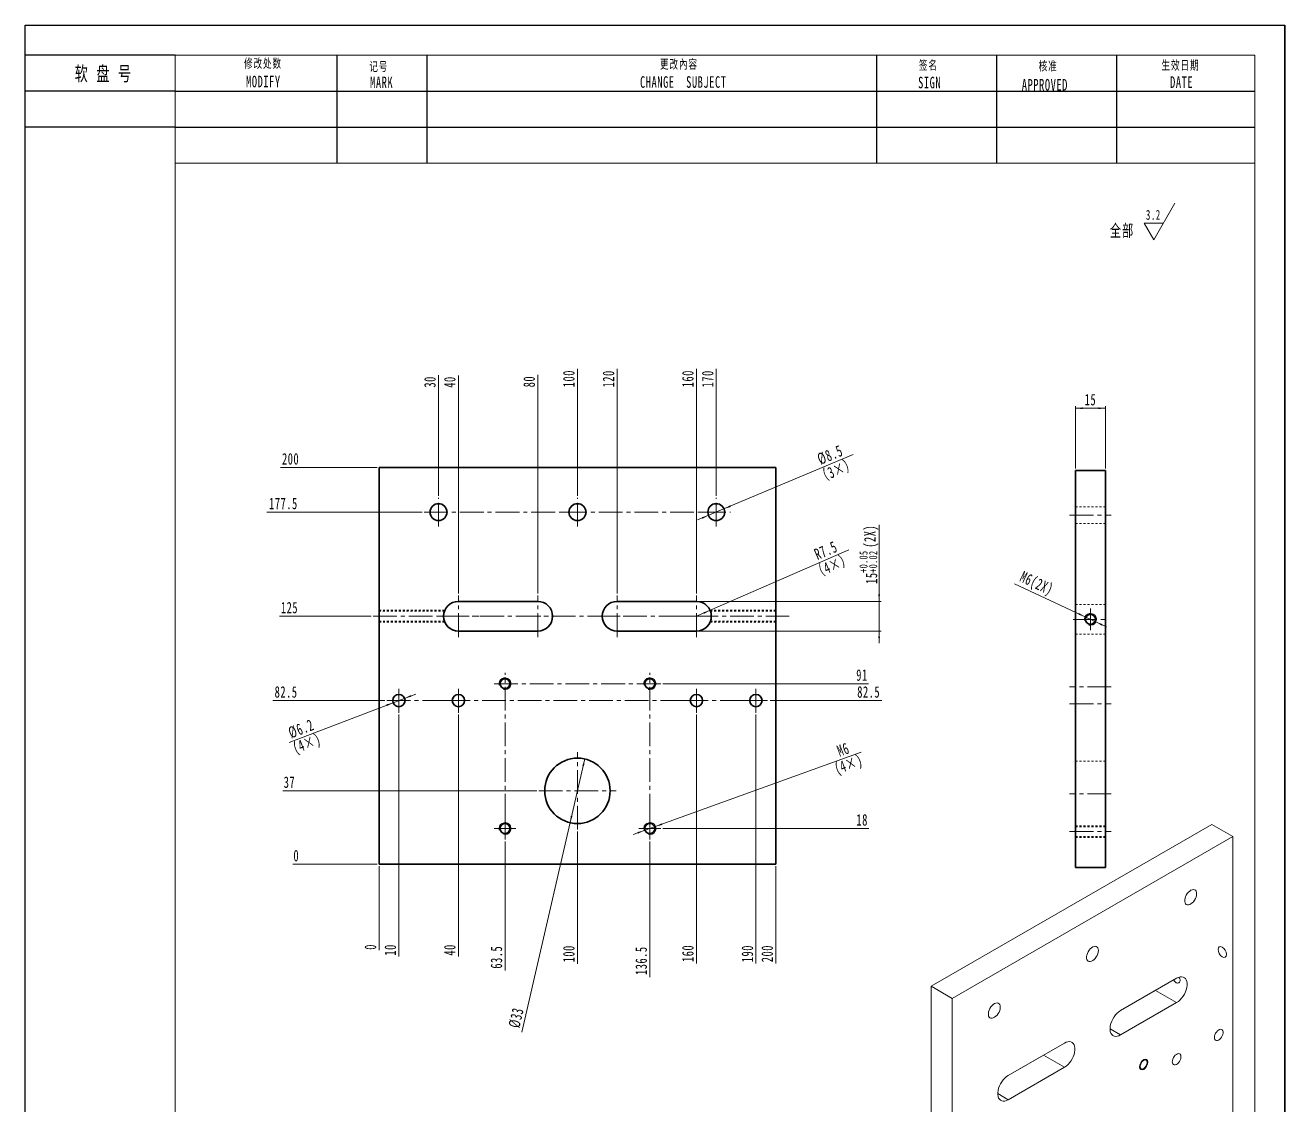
# Model space of a CAD drawing. Header units: millimetres. Extents: x 0 to 2705, y -2 to 898.
# Drawn here: x 0 to 635, y 354 to 898 of the extents above; entities that cross this region are included whole.
import ezdxf

# ---------------------------------------------------------------- set-up
doc = ezdxf.new("R2010")
doc.units = ezdxf.units.MM
for name, pattern in [('AD_LTYPE6 0 mm', [12, 1, -1, 1, -1, 1, -1, 1, -1, 1, -1, 1, -1]), ('点画线', [18, 12, -2, 2, -2]), ('虚线', [2, 1, -1])]:
    doc.linetypes.add(name, pattern=pattern)
doc.layers.get('0').update_dxf_attribs({"lineweight": 35})
for name, color, linetype, lineweight in [('ACAD0', 7, 'Continuous', 0), ('ACADA-构件3-柱砼', 9, 'Continuous', 0), ('ACADA-构件8-屋面', 7, 'Continuous', 0), ('EB0', 7, 'Continuous', 35), ('中心线层', 1, '点画线', 18), ('尺寸线层', 3, 'Continuous', 18), ('虚线层', 6, '虚线', 18)]:
    doc.layers.add(name, color=color, linetype=linetype, lineweight=lineweight)
doc.styles.add('标准', font='', dxfattribs={"width": 0.667})
doc.styles.get('标准').set_extended_font_data('宋体')
doc.dimstyles.new('标准', dxfattribs={"dimtxt": 5.779688, "dimasz": 3.5, "dimexe": 1, "dimexo": 1, "dimgap": 1.209086, "dimtad": 1, "dimdec": 1, "dimdsep": 46, "dimtxsty": '标准', "dimblk": '_CAXARROW', "dimcen": 0, "dimdle": 6, "dimazin": 2, "dimtfac": 0.707107, "dimtdec": 3, "dimtmove": 0, "dimatfit": 3, "dimfxl": 1, "dimfrac": 2, "dimtolj": 1, "dimlwd": 18, "dimarcsym": 0})

# ---------------------------------------------------------------- blocks, each defined once
blk = doc.blocks.new('*X4')
at = {"layer": '尺寸线层', "linetype": 'Continuous', "lineweight": 18}
for p, q in [((10.39, -2.26), (21.02, 16.15)), ((5.56, 6.11), (15.22, 6.11)), ((10.39, -2.26), (5.56, 6.11))]:
    blk.add_line(p, q, dxfattribs=at)
at = {"layer": '尺寸线层', "linetype": 'Continuous', "lineweight": 18, "line_spacing_factor": 1.15057, "style": '标准'}
for s, insert, char_height, width, attachment_point in [('\\T1.1;3.2', (13.89, 10.25), 4.986, 10.9085, 6), ('\\T1.1;全部', (-5.55, 2.04), 6.165, 27.4622, 5)]:
    blk.add_mtext(s, dxfattribs=dict(at, insert=insert, char_height=char_height, width=width, attachment_point=attachment_point))
blk = doc.blocks.new('*X5')
at = {"layer": '尺寸线层', "color": 0, "linetype": 'Continuous', "lineweight": 18}
blk.add_line((178.38, 474.11), (178.38, 431.77), dxfattribs=at)
at = {"layer": '尺寸线层', "color": 0, "linetype": 'Continuous', "lineweight": 18, "insert": (174.07, 433.44), "char_height": 5.78, "width": 3.6944, "attachment_point": 5, "rotation": 90, "line_spacing_factor": 1.15057, "style": '标准'}
blk.add_mtext('\\T1.1;0', dxfattribs=at)
blk = doc.blocks.new('_CAXARROW')
blk.add_hatch(color=0).paths.add_polyline_path([(0, 0), (-1, 0.125), (-1, -0.125)], flags=0)
blk = doc.blocks.new('*X6')
at = {"layer": '尺寸线层', "color": 0, "linetype": 'Continuous', "lineweight": 18}
blk.add_line((177.38, 475.11), (135, 475.11), dxfattribs=at)
at = {"layer": '尺寸线层', "color": 0, "linetype": 'Continuous', "lineweight": 18, "insert": (136.67, 479.42), "char_height": 5.78, "width": 3.6944, "attachment_point": 5, "line_spacing_factor": 1.15057, "style": '标准'}
blk.add_mtext('\\T1.1;0', dxfattribs=at)
blk = doc.blocks.new('*X7')
at = {"layer": '尺寸线层', "color": 0, "linetype": 'Continuous', "lineweight": 18}
blk.add_line((181.28, 557.61), (124.83, 557.61), dxfattribs=at)
at = {"layer": '尺寸线层', "color": 0, "linetype": 'Continuous', "lineweight": 18, "insert": (131.51, 561.92), "char_height": 5.78, "width": 17.1678, "attachment_point": 5, "line_spacing_factor": 1.15057, "style": '标准'}
blk.add_mtext('\\T1.1;82.5', dxfattribs=at)
blk = doc.blocks.new('*X8')
at = {"layer": '尺寸线层', "color": 0, "linetype": 'Continuous', "lineweight": 18}
blk.add_line((241.88, 486.61), (241.88, 421.55), dxfattribs=at)
at = {"layer": '尺寸线层', "color": 0, "linetype": 'Continuous', "lineweight": 18, "insert": (237.57, 428.23), "char_height": 5.78, "width": 17.1678, "attachment_point": 5, "rotation": 90, "line_spacing_factor": 1.15057, "style": '标准'}
blk.add_mtext('\\T1.1;63.5', dxfattribs=at)
blk = doc.blocks.new('*X9')
at = {"layer": '尺寸线层', "color": 0, "linetype": 'Continuous', "lineweight": 18}
blk.add_line((278.38, 491.61), (278.38, 424.95), dxfattribs=at)
at = {"layer": '尺寸线层', "color": 0, "linetype": 'Continuous', "lineweight": 18, "insert": (274.07, 429.96), "char_height": 5.78, "width": 12.7409, "attachment_point": 5, "rotation": 90, "line_spacing_factor": 1.15057, "style": '标准'}
blk.add_mtext('\\T1.1;100', dxfattribs=at)
blk = doc.blocks.new('*X10')
at = {"layer": '尺寸线层', "color": 0, "linetype": 'Continuous', "lineweight": 18}
blk.add_line((314.88, 486.61), (314.88, 418.15), dxfattribs=at)
at = {"layer": '尺寸线层', "color": 0, "linetype": 'Continuous', "lineweight": 18, "insert": (310.57, 426.5), "char_height": 5.7797, "width": 21.6911, "attachment_point": 5, "rotation": 90, "line_spacing_factor": 1.15057, "style": '标准'}
blk.add_mtext('\\T1.1;136.5', dxfattribs=at)
blk = doc.blocks.new('*X11')
at = {"layer": '尺寸线层', "color": 0, "linetype": 'Continuous', "lineweight": 18}
blk.add_line((218.38, 550.51), (218.38, 428.59), dxfattribs=at)
at = {"layer": '尺寸线层', "color": 0, "linetype": 'Continuous', "lineweight": 18, "insert": (214.07, 431.93), "char_height": 5.78, "width": 8.2177, "attachment_point": 5, "rotation": 90, "line_spacing_factor": 1.15057, "style": '标准'}
blk.add_mtext('\\T1.1;40', dxfattribs=at)
blk = doc.blocks.new('*X12')
at = {"layer": '尺寸线层', "color": 0, "linetype": 'Continuous', "lineweight": 18}
blk.add_line((188.38, 550.51), (188.38, 428.59), dxfattribs=at)
at = {"layer": '尺寸线层', "color": 0, "linetype": 'Continuous', "lineweight": 18, "insert": (184.07, 431.93), "char_height": 5.78, "width": 8.2177, "attachment_point": 5, "rotation": 90, "line_spacing_factor": 1.15057, "style": '标准'}
blk.add_mtext('\\T1.1;10', dxfattribs=at)
blk = doc.blocks.new('*X13')
at = {"layer": '尺寸线层', "color": 0, "linetype": 'Continuous', "lineweight": 18}
blk.add_line((338.38, 550.51), (338.38, 425.16), dxfattribs=at)
at = {"layer": '尺寸线层', "color": 0, "linetype": 'Continuous', "lineweight": 18, "insert": (334.07, 430.17), "char_height": 5.78, "width": 12.7409, "attachment_point": 5, "rotation": 90, "line_spacing_factor": 1.15057, "style": '标准'}
blk.add_mtext('\\T1.1;160', dxfattribs=at)
blk = doc.blocks.new('*X14')
at = {"layer": '尺寸线层', "color": 0, "linetype": 'Continuous', "lineweight": 18}
blk.add_line((368.38, 550.51), (368.38, 425.05), dxfattribs=at)
at = {"layer": '尺寸线层', "color": 0, "linetype": 'Continuous', "lineweight": 18, "insert": (364.07, 430.06), "char_height": 5.78, "width": 12.7409, "attachment_point": 5, "rotation": 90, "line_spacing_factor": 1.15057, "style": '标准'}
blk.add_mtext('\\T1.1;190', dxfattribs=at)
blk = doc.blocks.new('*X15')
at = {"layer": '尺寸线层', "color": 0, "linetype": 'Continuous', "lineweight": 18}
blk.add_line((378.38, 474.11), (378.38, 425.05), dxfattribs=at)
at = {"layer": '尺寸线层', "color": 0, "linetype": 'Continuous', "lineweight": 18, "insert": (374.07, 430.06), "char_height": 5.78, "width": 12.7409, "attachment_point": 5, "rotation": 90, "line_spacing_factor": 1.15057, "style": '标准'}
blk.add_mtext('\\T1.1;200', dxfattribs=at)
blk = doc.blocks.new('*X16')
at = {"layer": '尺寸线层', "color": 0, "linetype": 'Continuous', "lineweight": 18}
blk.add_line((321.38, 493.11), (425.27, 493.11), dxfattribs=at)
at = {"layer": '尺寸线层', "color": 0, "linetype": 'Continuous', "lineweight": 18, "insert": (421.93, 497.42), "char_height": 5.78, "width": 8.1534, "attachment_point": 5, "line_spacing_factor": 1.15057, "style": '标准'}
blk.add_mtext('\\T1.1;18', dxfattribs=at)
blk = doc.blocks.new('*X17')
at = {"layer": '尺寸线层', "color": 0, "linetype": 'Continuous', "lineweight": 18}
blk.add_line((321.38, 566.11), (425.15, 566.11), dxfattribs=at)
at = {"layer": '尺寸线层', "color": 0, "linetype": 'Continuous', "lineweight": 18, "insert": (421.81, 570.42), "char_height": 5.78, "width": 7.8001, "attachment_point": 5, "line_spacing_factor": 1.15057, "style": '标准'}
blk.add_mtext('\\T1.1;91', dxfattribs=at)
blk = doc.blocks.new('*X18')
at = {"layer": '尺寸线层', "color": 0, "linetype": 'Continuous', "lineweight": 18}
blk.add_line((375.48, 557.61), (431.89, 557.61), dxfattribs=at)
at = {"layer": '尺寸线层', "color": 0, "linetype": 'Continuous', "lineweight": 18, "insert": (425.21, 561.92), "char_height": 5.78, "width": 17.1678, "attachment_point": 5, "line_spacing_factor": 1.15057, "style": '标准'}
blk.add_mtext('\\T1.1;82.5', dxfattribs=at)
blk = doc.blocks.new('*X19')
at = {"layer": '尺寸线层', "color": 0, "linetype": 'Continuous', "lineweight": 18}
blk.add_line((174.38, 600.11), (128.21, 600.11), dxfattribs=at)
at = {"layer": '尺寸线层', "color": 0, "linetype": 'Continuous', "lineweight": 18, "insert": (133.22, 604.42), "char_height": 5.78, "width": 12.6446, "attachment_point": 5, "line_spacing_factor": 1.15057, "style": '标准'}
blk.add_mtext('\\T1.1;125', dxfattribs=at)
blk = doc.blocks.new('*X20')
at = {"layer": '尺寸线层', "color": 0, "linetype": 'Continuous', "lineweight": 18}
blk.add_line((200.13, 652.61), (121.83, 652.61), dxfattribs=at)
at = {"layer": '尺寸线层', "color": 0, "linetype": 'Continuous', "lineweight": 18, "insert": (130.18, 656.92), "char_height": 5.7797, "width": 21.6911, "attachment_point": 5, "line_spacing_factor": 1.15057, "style": '标准'}
blk.add_mtext('\\T1.1;177.5', dxfattribs=at)
blk = doc.blocks.new('*X21')
at = {"layer": '尺寸线层', "color": 0, "linetype": 'Continuous', "lineweight": 18}
blk.add_line((208.38, 660.86), (208.38, 721.58), dxfattribs=at)
at = {"layer": '尺寸线层', "color": 0, "linetype": 'Continuous', "lineweight": 18, "insert": (204.07, 718.24), "char_height": 5.78, "width": 8.2177, "attachment_point": 5, "rotation": 90, "line_spacing_factor": 1.15057, "style": '标准'}
blk.add_mtext('\\T1.1;30', dxfattribs=at)
blk = doc.blocks.new('*X22')
at = {"layer": '尺寸线层', "color": 0, "linetype": 'Continuous', "lineweight": 18}
blk.add_line((278.38, 660.86), (278.38, 724.9), dxfattribs=at)
at = {"layer": '尺寸线层', "color": 0, "linetype": 'Continuous', "lineweight": 18, "insert": (274.07, 719.89), "char_height": 5.78, "width": 12.7409, "attachment_point": 5, "rotation": 90, "line_spacing_factor": 1.15057, "style": '标准'}
blk.add_mtext('\\T1.1;100', dxfattribs=at)
blk = doc.blocks.new('*X23')
at = {"layer": '尺寸线层', "color": 0, "linetype": 'Continuous', "lineweight": 18}
blk.add_line((348.38, 660.86), (348.38, 724.79), dxfattribs=at)
at = {"layer": '尺寸线层', "color": 0, "linetype": 'Continuous', "lineweight": 18, "insert": (344.07, 719.78), "char_height": 5.78, "width": 12.7409, "attachment_point": 5, "rotation": 90, "line_spacing_factor": 1.15057, "style": '标准'}
blk.add_mtext('\\T1.1;170', dxfattribs=at)
blk = doc.blocks.new('*X24')
at = {"layer": '尺寸线层', "color": 0, "linetype": 'Continuous', "lineweight": 18}
blk.add_line((218.38, 611.61), (218.38, 721.51), dxfattribs=at)
at = {"layer": '尺寸线层', "color": 0, "linetype": 'Continuous', "lineweight": 18, "insert": (214.07, 718.17), "char_height": 5.78, "width": 8.2177, "attachment_point": 5, "rotation": 90, "line_spacing_factor": 1.15057, "style": '标准'}
blk.add_mtext('\\T1.1;40', dxfattribs=at)
blk = doc.blocks.new('*X25')
at = {"layer": '尺寸线层', "color": 0, "linetype": 'Continuous', "lineweight": 18}
blk.add_line((258.38, 611.61), (258.38, 721.74), dxfattribs=at)
at = {"layer": '尺寸线层', "color": 0, "linetype": 'Continuous', "lineweight": 18, "insert": (254.07, 718.4), "char_height": 5.78, "width": 8.2177, "attachment_point": 5, "rotation": 90, "line_spacing_factor": 1.15057, "style": '标准'}
blk.add_mtext('\\T1.1;80', dxfattribs=at)
blk = doc.blocks.new('*X26')
at = {"layer": '尺寸线层', "color": 0, "linetype": 'Continuous', "lineweight": 18}
blk.add_line((298.38, 611.61), (298.38, 724.79), dxfattribs=at)
at = {"layer": '尺寸线层', "color": 0, "linetype": 'Continuous', "lineweight": 18, "insert": (294.07, 719.78), "char_height": 5.78, "width": 12.7409, "attachment_point": 5, "rotation": 90, "line_spacing_factor": 1.15057, "style": '标准'}
blk.add_mtext('\\T1.1;120', dxfattribs=at)
blk = doc.blocks.new('*X27')
at = {"layer": '尺寸线层', "color": 0, "linetype": 'Continuous', "lineweight": 18}
blk.add_line((338.38, 611.61), (338.38, 724.87), dxfattribs=at)
at = {"layer": '尺寸线层', "color": 0, "linetype": 'Continuous', "lineweight": 18, "insert": (334.07, 719.86), "char_height": 5.78, "width": 12.7409, "attachment_point": 5, "rotation": 90, "line_spacing_factor": 1.15057, "style": '标准'}
blk.add_mtext('\\T1.1;160', dxfattribs=at)
blk = doc.blocks.new('*X28')
at = {"layer": '尺寸线层', "linetype": 'Continuous', "lineweight": 18}
blk.add_hatch(color=0, dxfattribs=at).paths.add_polyline_path([(345.25, 603.11), (342.22, 601.31), (341.87, 602.11)], flags=0)
at = {"layer": '尺寸线层', "color": 0, "linetype": 'Continuous', "lineweight": 18}
blk.add_line((415.22, 633.65), (338.38, 600.11), dxfattribs=at)
at = {"layer": '尺寸线层', "color": 0, "linetype": 'Continuous', "lineweight": 18, "char_height": 5.78, "attachment_point": 5, "rotation": 23.57754, "line_spacing_factor": 1.15057, "style": '标准'}
for s, insert, width in [('\\T1.1;R7.5', (403.6, 633.28), 20.8463), ('\\T1.1;（4×）', (407.05, 625.38), 29.6689)]:
    blk.add_mtext(s, dxfattribs=dict(at, insert=insert, width=width))
blk = doc.blocks.new('*X29')
at = {"layer": '尺寸线层', "linetype": 'Continuous', "lineweight": 18}
for points in [[(352.29, 654.26), (355.69, 655.21), (355.35, 656.02)], [(344.46, 650.97), (341.4, 649.21), (341.06, 650.01)]]:
    blk.add_hatch(color=0, dxfattribs=at).paths.add_polyline_path(points, flags=0)
at = {"layer": '尺寸线层', "color": 0, "linetype": 'Continuous', "lineweight": 18}
blk.add_line((417.38, 681.61), (338.93, 648.64), dxfattribs=at)
at = {"layer": '尺寸线层', "color": 0, "linetype": 'Continuous', "lineweight": 18, "attachment_point": 5, "rotation": 22.79499, "line_spacing_factor": 1.15057, "style": '标准'}
for s, insert, char_height, width in [('\\T1.1;%%C8.5', (405.76, 681.41), 5.7797, 20.8113), ('\\T1.1;（3×）', (409.1, 673.46), 5.78, 29.5093)]:
    blk.add_mtext(s, dxfattribs=dict(at, insert=insert, char_height=char_height, width=width))
blk = doc.blocks.new('*X30')
at = {"layer": '尺寸线层', "linetype": 'Continuous', "lineweight": 18}
for points in [[(317.7, 494.13), (321.14, 494.91), (320.84, 495.73)], [(312.05, 492.09), (308.91, 490.49), (308.61, 491.32)]]:
    blk.add_hatch(color=0, dxfattribs=at).paths.add_polyline_path(points, flags=0)
at = {"layer": '尺寸线层', "color": 0, "linetype": 'Continuous', "lineweight": 18}
blk.add_line((421.39, 531.6), (306.41, 490.06), dxfattribs=at)
at = {"layer": '尺寸线层', "color": 0, "linetype": 'Continuous', "lineweight": 18, "char_height": 5.78, "attachment_point": 5, "rotation": 19.86664, "line_spacing_factor": 1.15057, "style": '标准'}
for s, insert, width in [('\\T1.1;M6', (412.35, 532.92), 11.266), ('\\T1.1;(4×)', (415.28, 524.81), 23.9307)]:
    blk.add_mtext(s, dxfattribs=dict(at, insert=insert, width=width))
blk = doc.blocks.new('*X31')
at = {"layer": '尺寸线层', "color": 0, "linetype": 'Continuous', "lineweight": 18}
blk.add_line((177.38, 675.11), (128.77, 675.11), dxfattribs=at)
at = {"layer": '尺寸线层', "color": 0, "linetype": 'Continuous', "lineweight": 18, "insert": (133.79, 679.42), "char_height": 5.78, "width": 12.7409, "attachment_point": 5, "line_spacing_factor": 1.15057, "style": '标准'}
blk.add_mtext('\\T1.1;200', dxfattribs=at)
blk = doc.blocks.new('*X32')
at = {"layer": '尺寸线层', "linetype": 'Continuous', "lineweight": 18}
for points in [[(282.09, 528.19), (280.88, 524.88), (281.73, 524.68)], [(274.66, 496.04), (275.02, 499.55), (275.88, 499.35)]]:
    blk.add_hatch(color=0, dxfattribs=at).paths.add_polyline_path(points, flags=0)
at = {"layer": '尺寸线层', "color": 0, "linetype": 'Continuous', "lineweight": 18}
blk.add_line((250.29, 390.52), (282.09, 528.19), dxfattribs=at)
at = {"layer": '尺寸线层', "color": 0, "linetype": 'Continuous', "lineweight": 18, "insert": (247.53, 397.71), "char_height": 5.7797, "width": 50.1798, "attachment_point": 5, "rotation": 76.99442, "line_spacing_factor": 1.15057, "style": '标准'}
blk.add_mtext('\\T1.1;%%C33', dxfattribs=at)
blk = doc.blocks.new('*X33')
at = {"layer": '尺寸线层', "linetype": 'Continuous', "lineweight": 18}
for points in [[(529.51, 704.95), (533.01, 704.52), (533.01, 705.39)], [(544.51, 704.95), (541.01, 704.52), (541.01, 705.39)]]:
    blk.add_hatch(color=0, dxfattribs=at).paths.add_polyline_path(points, flags=0)
at = {"layer": '尺寸线层', "color": 0, "linetype": 'Continuous', "lineweight": 18}
for p, q in [((529.51, 674.53), (529.51, 705.95)), ((544.51, 704.95), (529.51, 704.95)), ((544.51, 674.53), (544.51, 705.95))]:
    blk.add_line(p, q, dxfattribs=at)
at = {"layer": '尺寸线层', "color": 0, "linetype": 'Continuous', "lineweight": 18, "insert": (537.01, 709.26), "char_height": 5.78, "width": 8.1213, "attachment_point": 5, "line_spacing_factor": 1.15057, "style": '标准'}
blk.add_mtext('\\T1.1;15', dxfattribs=at)
blk = doc.blocks.new('*X76')
at = {"layer": '尺寸线层', "linetype": 'Continuous', "lineweight": 18}
for points in [[(191.27, 558.72), (194.38, 560.38), (194.7, 559.57)], [(185.48, 556.5), (182.06, 555.66), (182.37, 554.84)]]:
    blk.add_hatch(color=0, dxfattribs=at).paths.add_polyline_path(points, flags=0)
at = {"layer": '尺寸线层', "color": 0, "linetype": 'Continuous', "lineweight": 18}
blk.add_line((133.14, 536.44), (196.87, 560.87), dxfattribs=at)
at = {"layer": '尺寸线层', "color": 0, "linetype": 'Continuous', "lineweight": 18, "attachment_point": 5, "rotation": 20.97279, "line_spacing_factor": 1.15057, "style": '标准'}
for s, insert, char_height, width in [('\\T1.1;%%C6.2', (139.11, 543.35), 5.7797, 20.491), ('\\T1.1;(4×)', (142.2, 535.3), 5.78, 24.1721)]:
    blk.add_mtext(s, dxfattribs=dict(at, insert=insert, char_height=char_height, width=width))
blk = doc.blocks.new('*X77')
at = {"layer": '尺寸线层', "color": 0, "linetype": 'Continuous', "lineweight": 18}
blk.add_line((257.88, 512.11), (129.88, 512.11), dxfattribs=at)
at = {"layer": '尺寸线层', "color": 0, "linetype": 'Continuous', "lineweight": 18, "insert": (133.22, 516.42), "char_height": 5.78, "width": 8.1534, "attachment_point": 5, "line_spacing_factor": 1.15057, "style": '标准'}
blk.add_mtext('\\T1.1;37', dxfattribs=at)
blk = doc.blocks.new('*X78')
at = {"layer": '尺寸线层', "linetype": 'Continuous', "lineweight": 18}
for points in [[(534.3, 599.8), (531.31, 601.69), (530.94, 600.89)], [(539.73, 597.25), (543.08, 596.16), (542.71, 595.37)]]:
    blk.add_hatch(color=0, dxfattribs=at).paths.add_polyline_path(points, flags=0)
at = {"layer": '尺寸线层', "color": 0, "linetype": 'Continuous', "lineweight": 18}
blk.add_line((498.73, 616.49), (545.16, 594.71), dxfattribs=at)
at = {"layer": '尺寸线层', "color": 0, "linetype": 'Continuous', "lineweight": 18, "insert": (509.64, 616.13), "char_height": 5.7797, "width": 30.0485, "attachment_point": 5, "rotation": 334.86923, "line_spacing_factor": 1.15057, "style": '标准'}
blk.add_mtext('\\T1.1;M6(2X)', dxfattribs=at)
blk = doc.blocks.new('*X82')
at = {"color": 0, "attachment_point": 1, "rotation": 90, "line_spacing_factor": 1.15057, "style": '标准'}
for s, insert, char_height, width in [('\\T1.1;(2X)', (422.89, 634.65), 5.78, 55.2011), ('\\T1.1;{\\H0.707107x;+0.05}', (420.54, 622.02), 5.7797, 20.9352), ('\\T1.1;{\\H0.707107x;+0.02}', (425.41, 622.02), 5.7797, 20.9352), ('\\T1.1;15', (423.72, 616.44), 5.78, 55.2011)]:
    blk.add_mtext(s, dxfattribs=dict(at, insert=insert, char_height=char_height, width=width))
blk = doc.blocks.new('*X81')
at = {"layer": '尺寸线层', "linetype": 'Continuous', "lineweight": 18}
for points in [[(430.46, 607.61), (430.9, 611.11), (430.03, 611.11)], [(430.46, 592.61), (430.9, 589.11), (430.03, 589.11)]]:
    blk.add_hatch(color=0, dxfattribs=at).paths.add_polyline_path(points, flags=0)
at = {"layer": '尺寸线层', "color": 0, "linetype": 'Continuous', "lineweight": 18}
for p, q in [((430.46, 646.25), (430.46, 586.61)), ((339.38, 607.61), (431.46, 607.61)), ((339.38, 592.61), (431.46, 592.61))]:
    blk.add_line(p, q, dxfattribs=at)
blk.add_blockref('*X82', (0, 0), dxfattribs=at)

msp = doc.modelspace()

# ---------------------------------------------------------------- linework, layer by layer
at = {"layer": 'ACAD0', "linetype": 'Continuous', "lineweight": 0}
for p, q in [((75.59, 882.92), (619.86, 882.92)), ((75.59, 15.12), (75.59, 882.92)), ((619.86, 882.92), (619.86, 15.12)), ((75.59, 828.49), (619.86, 828.49))]:
    msp.add_line(p, q, dxfattribs=at)
at = {"layer": 'ACAD0', "color": 7, "linetype": 'Continuous', "lineweight": 15}
for p, q in [((456.7, 413.58), (598.12, 495.22)), ((467.31, 407.45), (608.73, 489.09)), ((608.73, 489.09), (598.12, 495.22)), ((608.73, 325.78), (608.73, 489.09)), ((467.31, 407.45), (456.7, 413.58)), ((456.7, 250.27), (456.7, 413.58)), ((580.44, 417.65), (552.16, 401.32)), ((467.31, 244.14), (467.31, 407.45)), ((569.84, 411.52), (552.02, 401.24)), ((569.97, 411.6), (569.84, 411.52)), ((580.44, 405.4), (569.84, 411.52)), ((580.44, 405.4), (552.16, 389.07)), ((495.59, 368.66), (523.88, 384.99)), ((495.46, 368.58), (513.27, 378.87)), ((513.27, 378.87), (513.4, 378.95)), ((523.88, 372.74), (513.27, 378.87)), ((495.59, 356.42), (523.88, 372.74))]:
    msp.add_line(p, q, dxfattribs=at)
at = {"layer": 'ACAD0', "color": 8, "linetype": 'Continuous', "lineweight": 15}
for p, q in [((552.16, 389.07), (546.86, 392.13)), ((495.59, 356.42), (490.29, 359.48))]:
    msp.add_line(p, q, dxfattribs=at)
at = {"layer": 'ACAD0', "color": 7, "linetype": 'Continuous', "lineweight": 15}
for points in [[(590.52, 460.21), (590.45, 460.91), (590.24, 461.51), (589.91, 461.96), (589.46, 462.24), (588.92, 462.35), (588.32, 462.28), (587.68, 462.03), (587.03, 461.62), (586.4, 461.06), (585.83, 460.37), (585.33, 459.6), (584.94, 458.78), (584.67, 457.94), (584.53, 457.13), (584.53, 456.37), (584.67, 455.72), (584.94, 455.2), (585.33, 454.83), (585.83, 454.63), (586.4, 454.61), (587.03, 454.77), (587.68, 455.1), (588.32, 455.59), (588.92, 456.22), (589.46, 456.95), (589.91, 457.76), (590.24, 458.59), (590.45, 459.42), (590.52, 460.21)], [(541.02, 431.64), (540.95, 432.34), (540.75, 432.93), (540.41, 433.38), (539.96, 433.67), (539.43, 433.78), (538.82, 433.71), (538.18, 433.46), (537.53, 433.04), (536.91, 432.48), (536.33, 431.8), (535.84, 431.03), (535.44, 430.2), (535.17, 429.36), (535.03, 428.55), (535.03, 427.8), (535.17, 427.15), (535.44, 426.62), (535.84, 426.25), (536.33, 426.05), (536.91, 426.03), (537.53, 426.19), (538.18, 426.53), (538.82, 427.02), (539.43, 427.65), (539.96, 428.38), (540.41, 429.18), (540.75, 430.02), (540.95, 430.85), (541.02, 431.64)], [(580.44, 417.65), (581.32, 418.07), (582.17, 418.31), (582.97, 418.37), (583.7, 418.24), (584.35, 417.92), (584.88, 417.44), (585.3, 416.79), (585.59, 416), (585.73, 415.08), (585.73, 414.07), (585.59, 412.99), (585.3, 411.87), (584.88, 410.74), (584.35, 409.63), (583.7, 408.57), (582.97, 407.6), (582.17, 406.73), (581.32, 405.99), (580.44, 405.4)], [(491.53, 403.06), (491.46, 403.77), (491.25, 404.36), (490.91, 404.81), (490.47, 405.09), (489.93, 405.2), (489.32, 405.13), (488.68, 404.89), (488.03, 404.47), (487.41, 403.91), (486.83, 403.22), (486.34, 402.45), (485.95, 401.63), (485.67, 400.79), (485.53, 399.98), (485.53, 399.23), (485.67, 398.57), (485.95, 398.05), (486.34, 397.68), (486.83, 397.48), (487.41, 397.46), (488.03, 397.62), (488.68, 397.95), (489.32, 398.45), (489.93, 399.07), (490.47, 399.8), (490.91, 400.61), (491.25, 401.44), (491.46, 402.27), (491.53, 403.06)], [(552.16, 389.07), (551.29, 388.65), (550.44, 388.41), (549.64, 388.35), (548.9, 388.48), (548.26, 388.8), (547.72, 389.28), (547.3, 389.93), (547.02, 390.72), (546.87, 391.64), (546.87, 392.65), (547.02, 393.73), (547.3, 394.85), (547.72, 395.98), (548.26, 397.09), (548.9, 398.15), (549.64, 399.12), (550.44, 399.99), (551.29, 400.73), (552.16, 401.32)], [(599.47, 387.8), (599.53, 388.47), (599.74, 389.18), (600.06, 389.88), (600.48, 390.53), (600.98, 391.08), (601.52, 391.51), (602.07, 391.79), (602.59, 391.9), (603.05, 391.82), (603.43, 391.58), (603.7, 391.18), (603.83, 390.64), (603.83, 390.01), (603.7, 389.31), (603.43, 388.6), (603.05, 387.92), (602.59, 387.32), (602.07, 386.82), (601.52, 386.46), (600.98, 386.27), (600.48, 386.25), (600.06, 386.41), (599.74, 386.74), (599.53, 387.21), (599.47, 387.8)], [(523.88, 372.74), (524.75, 373.33), (525.6, 374.07), (526.4, 374.94), (527.13, 375.92), (527.78, 376.97), (528.32, 378.08), (528.73, 379.21), (529.02, 380.33), (529.16, 381.41), (529.16, 382.42), (529.02, 383.34), (528.73, 384.13), (528.32, 384.78), (527.78, 385.27), (527.13, 385.58), (526.4, 385.71), (525.6, 385.65), (524.75, 385.41), (523.88, 384.99)], [(565.59, 375.19), (565.52, 375.72), (565.31, 376.13), (564.98, 376.38), (564.56, 376.45), (564.08, 376.33), (563.58, 376.04), (563.09, 375.6), (562.67, 375.04), (562.34, 374.41), (562.13, 373.76), (562.06, 373.15), (562.13, 372.61), (562.34, 372.21), (562.67, 371.96), (563.09, 371.89), (563.58, 372), (564.08, 372.29), (564.56, 372.74), (564.98, 373.29), (565.31, 373.92), (565.52, 374.57), (565.59, 375.19)], [(578.25, 375.56), (578.32, 376.22), (578.52, 376.93), (578.85, 377.63), (579.27, 378.28), (579.77, 378.84), (580.31, 379.27), (580.85, 379.54), (581.38, 379.65), (581.84, 379.58), (582.22, 379.33), (582.48, 378.93), (582.62, 378.39), (582.62, 377.76), (582.48, 377.07), (582.22, 376.36), (581.84, 375.68), (581.38, 375.07), (580.85, 374.57), (580.31, 374.22), (579.77, 374.02), (579.27, 374.01), (578.85, 374.17), (578.52, 374.49), (578.32, 374.97), (578.25, 375.56)], [(495.59, 368.66), (494.72, 368.08), (493.87, 367.34), (493.07, 366.47), (492.33, 365.49), (491.69, 364.43), (491.15, 363.33), (490.73, 362.2), (490.45, 361.08), (490.31, 359.99), (490.31, 358.98), (490.45, 358.07), (490.73, 357.28), (491.15, 356.63), (491.69, 356.14), (492.33, 355.83), (493.07, 355.7), (493.87, 355.75), (494.72, 356), (495.59, 356.42)]]:
    msp.add_lwpolyline(points, dxfattribs=at)
at = {"layer": 'ACAD0', "color": 7, "linetype": 'Continuous', "lineweight": 0}
for points in [[(601.3, 432.14), (601.47, 431.11), (601.93, 430.05), (602.61, 429.12), (603.43, 428.46), (604.24, 428.18), (604.93, 428.32), (605.39, 428.84), (605.55, 429.69), (605.39, 430.72), (604.93, 431.78), (604.24, 432.71), (603.43, 433.36), (602.61, 433.65), (601.93, 433.51), (601.47, 432.98), (601.3, 432.14)], [(563.83, 371.72), (563.02, 371.44), (562.33, 371.57), (561.87, 372.1), (561.71, 372.94), (561.87, 373.97), (562.33, 375.04), (563.02, 375.96), (563.83, 376.62), (564.64, 376.9), (565.33, 376.77), (565.79, 376.24), (565.95, 375.39), (565.79, 374.36), (565.33, 373.3), (564.64, 372.37), (563.83, 371.72)]]:
    msp.add_lwpolyline(points, dxfattribs=at)
for centre in [(537.01, 598.53), (537.01, 598.53), (241.88, 566.11), (314.88, 566.11), (241.88, 493.11), (314.88, 493.11)]:
    msp.add_arc(centre, 3, 255, 195, dxfattribs=at)
at = {"layer": 'ACAD0', "color": 7, "linetype": 'AD_LTYPE6 0 mm', "lineweight": 0}
for points, knots in [([(534.51, 598.53), (534.52, 598.81), (534.53, 599.13), (534.68, 599.39), (534.7, 599.42)], [0, 0, 0, 0, 0.8301634, 0.9394319, 0.9394319, 0.9394319, 0.9394319]), ([(539.48, 598.69), (539.51, 598.49), (539.54, 598.25), (539.45, 598.03), (539.44, 598)], [0, 0, 0, 0, 0.5988581, 0.7150277, 0.7150277, 0.7150277, 0.7150277])]:
    msp.add_open_spline(points, degree=3, knots=knots, dxfattribs=at)
at = {"layer": 'ACAD0', "color": 7, "linetype": 'Continuous', "lineweight": 15}
msp.add_open_spline([(581.64, 418.12), (581.74, 417.98), (582.01, 417.61), (582.22, 416.96), (582.22, 416.28), (581.97, 415.71), (581.51, 415.33), (580.91, 415.17), (580.27, 415.31), (579.71, 415.72), (579.29, 416.26), (579.13, 416.68), (579.06, 416.85)], degree=3, knots=[0, 0, 0, 0, 0.434305, 1.160692, 1.855501, 2.530448, 3.223383, 3.947674, 4.670047, 5.355322, 6.027936, 6.491336, 6.491336, 6.491336, 6.491336], dxfattribs=at)
at = {"layer": 'ACADA-构件3-柱砼', "linetype": 'ByBlock', "lineweight": -2, "ltscale": 0.2}
for p, q in [((0, 898.04), (634.98, 898.04)), ((0, 0), (0, 898.04)), ((634.98, 898.04), (634.98, 0)), ((634.98, 0), (634.98, 898.04)), ((75.59, 882.92), (0, 882.92)), ((157.23, 828.49), (157.23, 882.92)), ((202.59, 828.49), (202.59, 882.92)), ((429.37, 828.49), (429.37, 882.92)), ((489.84, 828.49), (489.84, 882.92)), ((550.31, 828.49), (550.31, 882.92)), ((75.59, 864.78), (0, 864.78)), ((75.59, 864.78), (619.86, 864.78)), ((75.59, 846.64), (0, 846.64)), ((75.59, 846.64), (619.86, 846.64))]:
    msp.add_line(p, q, dxfattribs=at)
at = {"layer": 'EB0'}
for p, q in [((178.38, 475.11), (178.38, 675.11)), ((178.38, 675.11), (378.38, 675.11)), ((378.38, 475.11), (378.38, 675.11)), ((544.51, 673.53), (529.51, 673.53)), ((529.51, 473.53), (529.51, 673.53)), ((544.51, 473.53), (544.51, 673.53)), ((218.38, 607.61), (258.38, 607.61)), ((338.38, 607.61), (298.38, 607.61)), ((218.38, 592.61), (258.38, 592.61)), ((338.38, 592.61), (298.38, 592.61)), ((178.38, 475.11), (378.38, 475.11)), ((544.51, 473.53), (529.51, 473.53))]:
    msp.add_line(p, q, dxfattribs=at)
for centre, radius in [((208.38, 652.61), 4.25), ((278.38, 652.61), 4.25), ((348.38, 652.61), 4.25), ((537.01, 598.53), 2.5), ((241.88, 566.11), 2.5), ((314.88, 566.11), 2.5), ((188.38, 557.61), 3.1), ((218.38, 557.61), 3.1), ((338.38, 557.61), 3.1), ((368.38, 557.61), 3.1), ((278.38, 512.11), 16.5), ((241.88, 493.11), 2.5), ((314.88, 493.11), 2.5)]:
    msp.add_circle(centre, radius, dxfattribs=at)
for centre, start, end in [((218.38, 600.11), 90, 270), ((258.38, 600.11), 270, 90), ((298.38, 600.11), 90, 270), ((338.38, 600.11), 270, 90)]:
    msp.add_arc(centre, 7.5, start, end, dxfattribs=at)
at = {"layer": '中心线层', "linetype": '点画线', "lineweight": 18}
for p, q in [((208.38, 645.36), (208.38, 659.86)), ((278.38, 645.36), (278.38, 659.86)), ((348.38, 645.36), (348.38, 659.86)), ((201.13, 652.61), (271.13, 652.61)), ((271.13, 652.61), (341.13, 652.61)), ((341.13, 652.61), (355.63, 652.61)), ((526.51, 651.03), (547.51, 651.03)), ((218.38, 589.61), (218.38, 610.61)), ((258.38, 589.61), (258.38, 610.61)), ((298.38, 589.61), (298.38, 610.61)), ((338.38, 589.61), (338.38, 610.61)), ((537.01, 593.03), (537.01, 604.03)), ((175.38, 600.11), (385.17, 600.11)), ((207.88, 600.11), (228.88, 600.11)), ((247.88, 600.11), (268.88, 600.11)), ((287.88, 600.11), (308.88, 600.11)), ((327.88, 600.11), (348.88, 600.11)), ((528.25, 598.53), (545.61, 598.53)), ((241.88, 498.61), (241.88, 571.61)), ((314.88, 498.61), (314.88, 571.61)), ((236.38, 566.11), (309.38, 566.11)), ((309.38, 566.11), (320.38, 566.11)), ((188.38, 551.51), (188.38, 563.71)), ((218.38, 551.51), (218.38, 563.71)), ((338.38, 551.51), (338.38, 563.71)), ((368.38, 551.51), (368.38, 563.71)), ((547.51, 564.53), (526.51, 564.53)), ((182.28, 557.61), (212.28, 557.61)), ((212.28, 557.61), (332.28, 557.61)), ((332.28, 557.61), (362.28, 557.61)), ((362.28, 557.61), (374.48, 557.61)), ((526.51, 556.03), (547.51, 556.03)), ((278.38, 492.61), (278.38, 531.61)), ((258.88, 512.11), (297.88, 512.11)), ((547.51, 510.53), (526.51, 510.53)), ((241.88, 487.61), (241.88, 498.61)), ((314.88, 487.61), (314.88, 498.61)), ((236.38, 493.11), (247.38, 493.11)), ((309.38, 493.11), (320.38, 493.11)), ((526.51, 491.53), (547.51, 491.53))]:
    msp.add_line(p, q, dxfattribs=at)
at = {"layer": '虚线层', "color": 6, "linetype": '虚线', "lineweight": 18}
for p, q in [((544.51, 655.28), (529.51, 655.28)), ((529.51, 646.78), (544.51, 646.78)), ((544.51, 606.03), (529.51, 606.03)), ((178.38, 603.11), (211.5, 603.11)), ((211.3, 602.61), (178.38, 602.61)), ((178.38, 597.61), (211.3, 597.61)), ((178.38, 597.11), (211.5, 597.11)), ((378.38, 603.11), (345.25, 603.11)), ((378.38, 597.11), (345.25, 597.11)), ((378.38, 602.61), (345.46, 602.61)), ((345.46, 597.61), (378.38, 597.61)), ((544.51, 591.03), (529.51, 591.03)), ((544.51, 527.03), (529.51, 527.03)), ((544.51, 494.53), (529.51, 494.53)), ((544.51, 494.53), (529.51, 494.53)), ((544.51, 494.03), (529.51, 494.03)), ((529.51, 489.03), (544.51, 489.03)), ((544.51, 488.53), (529.51, 488.53)), ((544.51, 488.53), (529.51, 488.53))]:
    msp.add_line(p, q, dxfattribs=at)

# ---------------------------------------------------------------- block references
at = {"layer": 'ACAD0'}
msp.add_blockref('*X4', (558.52, 792.15), dxfattribs=at)
at = {"layer": '尺寸线层'}
msp.add_blockref('*X77', (0, 0), dxfattribs=at)

# ---------------------------------------------------------------- texts
at = {"layer": 'ACADA-构件8-屋面', "linetype": 'Continuous', "lineweight": 18, "line_spacing_factor": 1.15057, "style": '标准'}
for s, insert, char_height, width, attachment_point in [('\\T1.1;软 盘 号', (24.93, 877.26), 7.2817, 39.9865, 1), ('\\T1.1;修改处数', (119.88, 878.58), 4.66, 33.1639, 5), ('\\T1.1;记号', (178.24, 876.99), 4.66, 23.2172, 5), ('\\T1.1;更改內容', (329.56, 878.17), 4.66, 63.0333, 5), ('\\T1.1;签名', (455.31, 877.63), 4.66, 23.2172, 5), ('\\T1.1;核准', (515.68, 877.23), 4.66, 29.8548, 5), ('\\T1.1;生效日期', (582.36, 877.63), 4.66, 26.5263, 5), ('\\T1.1;MODIFY', (120.05, 869.58), 5.8253, 26.5457, 5), ('\\T1.1;MARK', (179.7, 869.23), 5.825, 19.908, 5), ('\\T1.1;CHANGE  SUBJECT', (331.72, 869.35), 5.8253, 56.415, 5), ('\\T1.1;SIGN', (455.93, 869.08), 5.825, 19.908, 5), ('\\T1.1;APPROVED', (514.02, 867.95), 5.8253, 26.5457, 5), ('\\T1.1;DATE', (582.95, 869.35), 5.825, 19.908, 5)]:
    msp.add_mtext(s, dxfattribs=dict(at, insert=insert, char_height=char_height, width=width, attachment_point=attachment_point))

# ---------------------------------------------------------------- dimensions: what is measured, and where the dimension line sits
at = {"layer": '尺寸线层'}
for feature_location, offset, dtype, origin, picture, middle in [((278.38, 659.86), (0, 60.03), 1, (178.38, 475.11), '*X22', (274.07, 719.89)), ((338.38, 610.61), (0, 109.25), 1, (178.38, 475.11), '*X27', (334.07, 719.86)), ((348.38, 659.86), (0, 59.91), 1, (178.38, 475.11), '*X23', (344.07, 719.78)), ((298.38, 610.61), (0, 109.16), 1, (178.38, 475.11), '*X26', (294.07, 719.78)), ((258.38, 610.61), (0, 107.79), 1, (178.38, 475.11), '*X25', (254.07, 718.4)), ((208.38, 659.86), (0, 58.38), 1, (178.38, 475.11), '*X21', (204.07, 718.24)), ((218.38, 610.61), (0, 107.56), 1, (178.38, 475.11), '*X24', (214.07, 718.17)), ((178.38, 675.11), (-44.59, 0), 0, (178.38, 475.11), '*X31', (133.79, 679.42)), ((201.13, 652.61), (-70.94, 0), 0, (178.38, 475.11), '*X20', (130.18, 656.92)), ((175.38, 600.11), (-42.16, 0), 0, (178.38, 475.11), '*X19', (133.22, 604.42)), ((320.38, 566.11), (101.43, 0), 0, (178.38, 475.11), '*X17', (421.81, 570.42)), ((182.28, 557.61), (-50.77, 0), 0, (178.38, 475.11), '*X7', (131.51, 561.92)), ((374.48, 557.61), (50.74, 0), 0, (178.38, 475.11), '*X18', (425.21, 561.92)), ((218.38, 551.51), (0, -119.58), 1, (178.38, 475.11), '*X11', (214.07, 431.93)), ((188.38, 551.51), (0, -119.58), 1, (178.38, 475.11), '*X12', (184.07, 431.93)), ((338.38, 551.51), (0, -121.34), 1, (178.38, 475.11), '*X13', (334.07, 430.17)), ((368.38, 551.51), (0, -121.45), 1, (178.38, 475.11), '*X14', (364.07, 430.06)), ((320.38, 493.11), (101.55, 0), 0, (178.38, 475.11), '*X16', (421.93, 497.42)), ((278.38, 492.61), (0, -62.66), 1, (178.38, 475.11), '*X9', (274.07, 429.96)), ((178.37600462, 475.11351528), (-41.70827057, 0), 0, (178.37600462, 475.11351528), '*X6', (136.66773406, 479.42351528)), ((241.88, 487.61), (0, -59.38), 1, (178.38, 475.11), '*X8', (237.57, 428.23)), ((314.88, 487.61), (0, -61.11), 1, (178.38, 475.11), '*X10', (310.57, 426.5)), ((178.37600462, 475.11351528), (0, -41.67725992), 1, (178.37600462, 475.11351528), '*X5', (174.06600462, 433.43625535)), ((378.38, 475.11), (0, -45.05), 1, (178.38, 475.11), '*X15', (374.07, 430.06))]:
    dim = msp.add_ordinate_dim(feature_location=feature_location, offset=offset, dtype=dtype, origin=origin, dimstyle='标准', override={"dimsah": 1, "dimclre": 0, "dimtfill": 1, "dimtzin": 8}, dxfattribs=at)
    dim.commit()
    dim.dimension.update_dxf_attribs({"geometry": picture, "text_midpoint": middle})
dim = msp.add_linear_dim(base=(529.51, 704.95), p1=(544.51, 673.53), p2=(529.51, 673.53), dimstyle='标准', override={"dimsah": 1, "dimtfill": 1, "dimtzin": 8}, dxfattribs=at)
dim.commit()
dim.dimension.update_dxf_attribs({"geometry": '*X33', "text_midpoint": (537.01, 704.95)})
dim = msp.add_linear_dim(base=(430.46, 592.61), p1=(338.38, 607.61), p2=(338.38, 592.61), angle=90, text='\\A1;15{\\H0.707107x;\\S+0.05^ +0.02;}(2X)', dimstyle='标准', override={"dimsah": 1, "dimtol": 1, "dimtp": 0.05, "dimtm": -0.02, "dimtfill": 1}, dxfattribs=at)
dim.commit()
dim.dimension.update_dxf_attribs({"geometry": '*X81', "text_midpoint": (430.46, 629.93)})
for p1, p2, override, picture, middle in [((344.46, 650.97), (352.29, 654.26), {"dimpost": '%%C<>\\X（3×）', "dimsah": 1, "dimtmove": 2, "dimtfill": 1, "dimtzin": 8}, '*X29', (407.43, 677.43)), ((191.27, 558.72), (185.48, 556.5), {"dimpost": '%%C<>\\X(4×)', "dimsah": 1, "dimtmove": 2, "dimtfill": 1, "dimtzin": 8}, '*X76', (140.66, 539.32)), ((282.09, 528.19), (274.66, 496.04), {"dimpost": '%%C<>', "dimsah": 1, "dimtmove": 2, "dimtfill": 1, "dimtzin": 8}, '*X32', (251.73, 396.74))]:
    dim = msp.add_diameter_dim_2p(p1=p1, p2=p2, dimstyle='标准', override=override, dxfattribs=at)
    dim.commit()
    dim.dimension.update_dxf_attribs({"geometry": picture, "text_midpoint": middle, "dimtype": 163})
dim = msp.add_radius_dim(center=(338.38, 600.11), mpoint=(345.25, 603.11), dimstyle='标准', override={"dimpost": 'R<>\\X（4×）', "dimsah": 1, "dimtmove": 2, "dimtfill": 1, "dimtzin": 8}, dxfattribs=at)
dim.commit()
dim.dimension.update_dxf_attribs({"geometry": '*X28', "text_midpoint": (405.32, 629.33)})
for p1, p2, text, override, picture, middle in [((539.73, 597.25), (534.3, 599.8), 'M6(2X)', {"dimpost": '%%C<>', "dimsah": 1, "dimtmove": 2, "dimtfill": 1}, '*X78', (507.81, 612.23)), ((312.05, 492.09), (317.7, 494.13), 'M6', {"dimpost": '%%C<>\\X(4×)', "dimsah": 1, "dimtmove": 2, "dimtfill": 1}, '*X30', (413.82, 528.87))]:
    dim = msp.add_diameter_dim_2p(p1=p1, p2=p2, text=text, dimstyle='标准', override=override, dxfattribs=at)
    dim.commit()
    dim.dimension.update_dxf_attribs({"geometry": picture, "text_midpoint": middle, "dimtype": 163})

doc.saveas('drawing.dxf')
